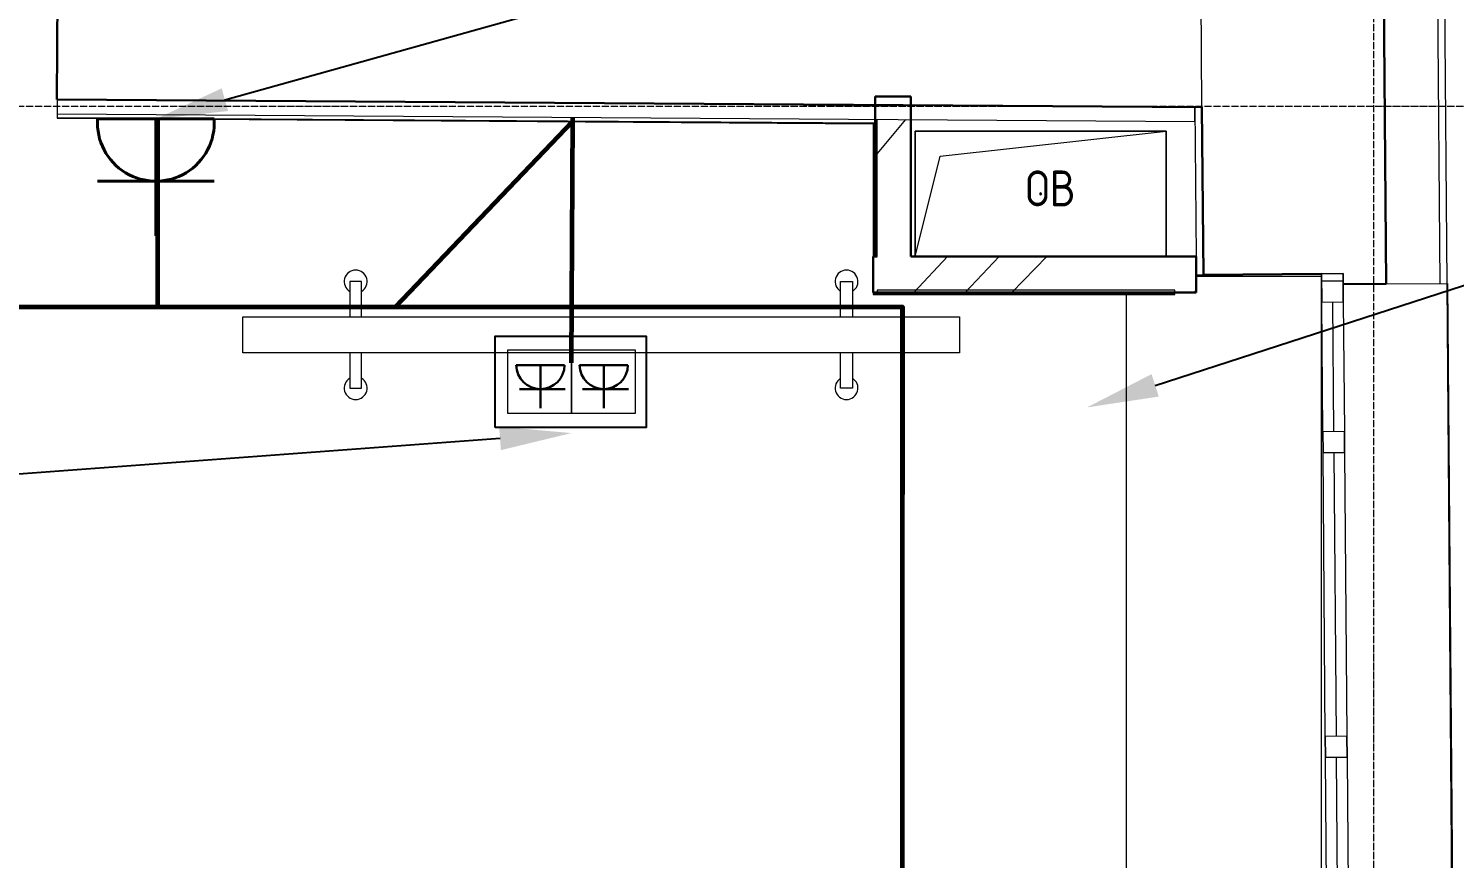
# Model space of a CAD drawing. Header units: millimetres. Extents: x -32 to 417638015, y -35 to 175284279.
# Drawn here: x 417183494 to 417187473, y 175266145 to 175268461 of the extents above; entities that cross this region are included whole.
import ezdxf
from ezdxf import colors
from ezdxf.entities.mleader import LeaderData, LeaderLine
from ezdxf.math import Vec2, Vec3

# ---------------------------------------------------------------- set-up
doc = ezdxf.new("R2010")
doc.units = ezdxf.units.MM
doc.linetypes.add('ADSK_Линия сетки', pattern=[25, 20, -2.5, 0, -2.5])
for name, color, linetype, lineweight in [('_ Окна', 7, 'Continuous', 9), ('_ЭМ_В полу', 26, 'Кабель в трубе', 60), ('_ЭМ_гофра', 5, 'Continuous', 60), ('_ЭМ_ТХобщее_слой', 7, 'Continuous', 30), ('Аннотация', 7, 'Continuous', 18), ('Обобщенные модели', 7, 'Continuous', 18), ('Окна', 7, 'Continuous', 9), ('Оси', 253, 'Continuous', 9), ('Перекрытие', 7, 'Continuous', 18), ('Стены внутренние', 7, 'Continuous', 18), ('Стены наружные', 7, 'Continuous', 18), ('Стены несущие', 7, 'Continuous', 30), ('Стены отделка', 7, 'Continuous', 30), ('Стены штриховка', 7, 'Continuous', 9), ('ТХ', 5, 'Continuous', 0), ('ШТРИХОВКА', 252, 'Continuous', 15), ('Электро', 250, 'Continuous', 25), ('ЭМ', 5, 'Continuous', 40), ('ЭОМ_Кабель для СУП', 150, 'Continuous', 9)]:
    doc.layers.add(name, color=color, linetype=linetype, lineweight=lineweight)
for name, color, linetype in [('_ЭМ_Надписи', 7, 'Continuous'), ('ВНУТРЯНКА', 1, 'Continuous'), ('ЭОМ_Лотки рабочие', 5, 'Continuous')]:
    doc.layers.add(name, color=color, linetype=linetype)
doc.layers.add('PDF _ЭОМ _розетки', color=7, linetype='Continuous', true_color=0xeb0000)
doc.styles.add('GOST Common_4', font='GOST_Common.ttf', dxfattribs={"width": 0.9, "height": 199.9999999999999})
doc.styles.add('ЭОМ', font='isocpeur.ttf', dxfattribs={"width": 0.85, "height": 250})
doc.linetypes.add('Кабель в трубе', pattern='A,8,[133,ltypeshp.shx,S=1,R=0,X=10,Y=1.3],-3,[130,ltypeshp.shx,S=1.5,R=-45,X=-1.5,Y=0],8', length=19)
pattern_1 = [(45, (507.3426762534655, 158.9018102923892), (-381.6608851454391, 381.6608851454391), []), (45, (642.280676253431, 158.9018102923892), (0, 763.3217702908781), []), (45, (372.4046762534417, 158.9018102923892), (0, 763.3217702908781), [])]

# ---------------------------------------------------------------- blocks, each defined once
blk = doc.blocks.new('ТХ 3 этаж')
at = {"layer": 'ТХ', "color": 8, "linetype": 'Continuous', "lineweight": 5, "ltscale": 100}
for points in [[(60042.7851004689, 35997.11720829771), (60042.7851004689, 36095.74734528398), (60009.90838814012, 36095.74734528398), (60009.90838814012, 35997.11720829771)], [(61379.77140183878, 35997.11720829771), (61379.77140183878, 36095.74734528398), (61412.64811416755, 36095.74734528398), (61412.64811416755, 35997.11720829771)], [(60009.90838814012, 35897.11720829771), (60009.90838814012, 35798.48707131098), (60042.7851004689, 35798.48707131098), (60042.7851004689, 35897.11720829771)], [(61412.64811416755, 35897.11720829771), (61412.64811416755, 35798.48707131098), (61379.77140183878, 35798.48707131098), (61379.77140183878, 35897.11720829771)]]:
    blk.add_lwpolyline(points, dxfattribs=at)
at = {"layer": 'ТХ', "color": 8}
blk.add_lwpolyline([(61711.27825115384, 35897.11720829771), (59711.27825115382, 35897.11720829771), (59711.27825115382, 35997.11720829771), (61711.27825115384, 35997.11720829771)], close=True, dxfattribs=at)
for centre, start, end in [((60026.34674430451, 36095.74734528398), 300.9637565320735, 239.0362434679265), ((61396.20975800316, 36095.74734528398), 300.9637565320735, 239.0362434679265), ((60026.34674430451, 35798.48707131145), 120.9637565320735, 59.03624346792648), ((61396.20975800316, 35798.48707131145), 120.9637565320735, 59.03624346792648)]:
    blk.add_arc(centre, 31.95042134147634, start, end, dxfattribs=at)
blk = doc.blocks.new('План 3 этажа')
at = {"layer": 'Стены внутренние', "lineweight": 9}
h = blk.add_hatch(dxfattribs=at)
h.set_pattern_fill('FP_1', color=8, style=0, pattern_type=2)
h.set_pattern_definition(pattern_1)
h.paths.add_polyline_path([(54489.60819975153, 36283.90181029183), (54565.23716184875, 36283.90181029183), (54565.23716184875, 36665.95607033429), (54465.23716184875, 36666.57999474272), (54466.18008943408, 36660.70055464219), (54471.23716184875, 36283.90181029183)])
h = blk.add_hatch(dxfattribs=at)
h.set_pattern_fill('FP_1', color=8, style=0, pattern_type=2)
h.set_pattern_definition(pattern_1)
h.paths.add_polyline_path([(55178.91897631128, 36183.90181029183), (55361.44400797162, 36183.90181029183), (55360.63523640105, 36283.90181029183), (54459.23716184875, 36283.90181029183), (54459.23716184875, 36183.90181029183), (55165.23716184875, 36183.90181029183)])
at = {"layer": '_ Окна', "color": 8, "lineweight": 18}
for p, q in [((55711.03279274531, 36236.16155902117), (55771.03083050722, 36236.64680609348)), ((55711.67978884173, 36156.16417533863), (55711.03279274531, 36236.16155902117)), ((55771.03083050722, 36236.64680609348), (55771.67782660363, 36156.64942241094)), ((55771.67782660363, 36156.64942241094), (55711.67978884173, 36156.16417533863)), ((55714.5912712756, 35796.17594876721), (55774.58930903751, 35796.66119583952)), ((55715.07651834792, 35736.1779110053), (55714.5912712756, 35796.17594876721)), ((55774.58930903751, 35796.66119583952), (55775.07455610982, 35736.66315807762)), ((55775.07455610982, 35736.66315807762), (55715.07651834792, 35736.1779110053)), ((55721.46560480003, 34946.20374714024), (55781.46364256193, 34946.68899421255)), ((55721.95085187235, 34886.20570937834), (55721.46560480003, 34946.20374714024)), ((55781.46364256193, 34946.68899421255), (55781.94888963424, 34886.69095645065)), ((55781.94888963424, 34886.69095645065), (55721.95085187235, 34886.20570937834))]:
    blk.add_line(p, q, dxfattribs=at)
at = {"layer": '_ Окна', "color": 8}
for p, q in [((55711.19454176942, 36216.16221310054), (55771.19257953132, 36216.64746017285)), ((55741.67880772267, 36156.40679887478), (55744.59029015654, 35796.41857230337)), ((55745.07553722885, 35736.42053454146), (55751.46462368096, 34946.44637067639)), ((55751.94987075328, 34886.44833291449), (55754.86135318715, 34526.46010634307))]:
    blk.add_line(p, q, dxfattribs=at)
at = {"layer": 'Обобщенные модели', "color": 8}
for p, q in [((54576.90802929195, 36283.90181029179), (54576.90802929195, 36633.90181029179)), ((54576.90802929195, 36633.90181029179), (55276.90802929195, 36633.90181029179)), ((55276.90802929195, 36633.90181029179), (54576.90802929195, 36633.90181029179)), ((54576.90802929195, 36633.90181029179), (54576.90802929195, 36283.90181029179)), ((54646.90802929195, 36563.90181029179), (55276.90802929195, 36633.90181029179)), ((55276.90802929195, 36633.90181029179), (55276.90802929195, 36283.90181029179)), ((55276.90802929195, 36283.90181029179), (55276.90802929195, 36633.90181029179)), ((54576.90802929195, 36283.90181029179), (54646.90802929195, 36563.90181029179))]:
    blk.add_line(p, q, dxfattribs=at)
for radius, start, end in [(2.500000000000002, 0, 180), (2.500000000000002, 180, 0), (2.499999999999999, 59.99999999993758, 164.9999999998312), (2.500000000000002, 195.0000000001688, 270), (2.499999999999998, 300.0000000000624, 0)]:
    blk.add_arc((54926.90802929195, 36458.90181029179), radius, start, end, dxfattribs=at)
at = {"layer": 'Окна', "color": 8}
for p, q in [((55771.03083050722, 36236.64680609348), (55711.03279274531, 36236.16155902117)), ((55711.03279274531, 36236.16155902117), (55711.67978884173, 36156.16417533863)), ((55771.67782660363, 36156.64942241094), (55771.03083050722, 36236.64680609348)), ((55714.59127127552, 35796.17594876721), (55711.67978884164, 36156.16417533863)), ((55771.67782660363, 36156.64942241094), (55774.5893090375, 35796.66119583952)), ((55714.5912712756, 35796.17594876721), (55715.07651834792, 35736.1779110053)), ((55775.07455610982, 35736.66315807762), (55774.58930903751, 35796.66119583952)), ((55721.46560479994, 34946.20374714024), (55715.07651834783, 35736.1779110053)), ((55775.07455610982, 35736.66315807762), (55781.46364256192, 34946.68899421255)), ((55721.46560480003, 34946.20374714024), (55721.95085187235, 34886.20570937834)), ((55781.94888963424, 34886.69095645065), (55781.46364256193, 34946.68899421255)), ((55724.86233430612, 34526.21748280691), (55721.95085187225, 34886.20570937834)), ((55781.94888963424, 34886.69095645065), (55784.86037206811, 34526.70272987922))]:
    blk.add_line(p, q, dxfattribs=at)
at = {"layer": 'Оси', "color": 8, "linetype": 'ADSK_Линия сетки'}
for p, q in [((55856.9080292919, -3523.687778418695), (55856.90802929195, 43515.24606842787)), ((-10051.77423916379, 36703.901810292), (56512.19555426511, 36703.90181029179))]:
    blk.add_line(p, q, dxfattribs=at)
at = {"layer": 'Перекрытие', "color": 8}
for p, q in [((55710.37175431714, 36228.69578502268), (55361.08172703866, 36228.69578502268)), ((55710.37175431714, 34445.90499869501), (55710.37175431714, 36228.69578502268)), ((55165.23716184869, 36177.90181029179), (55165.23716184869, 34455.14354130843))]:
    blk.add_line(p, q, dxfattribs=at)
at = {"layer": 'Стены наружные', "color": 8}
for p, q in [((56061.26396989153, 36208.99314806203), (56075.25526047655, 34479.04972592715)), ((56061.28268668789, 36208.99330930194), (56062.28265414323, 36209.00137702686)), ((56075.23984987888, 34479.04972592714), (56061.28268668789, 36208.99330930194)), ((56062.28265414323, 36209.00137702686), (56076.23981826019, 34479.05767888681))]:
    blk.add_line(p, q, dxfattribs=at)
at = {"layer": 'Стены несущие', "color": 8}
for p, q in [((55831.01532978809, 43657.70702969346), (55891.26952956611, 36207.61828135714)), ((52183.90760646306, 37101.77138199972), (52181.38541441254, 36721.77975242446)), ((54465.23716184864, 36730.95739516896), (54465.23716184864, 36283.90181029179)), ((54565.23716184869, 36730.95739516896), (54465.23716184864, 36730.95739516896)), ((54565.23716184869, 36283.90181029179), (54565.23716184869, 36730.95739516896)), ((52181.38541441254, 36721.77975242446), (55377.2660199728, 36700.5671150155)), ((55377.2660199728, 36700.5671150155), (55381.04358505382, 36233.49270012344)), ((54459.23716184869, 36283.90181029179), (54471.23716184864, 36283.90181029179)), ((54459.23716184869, 36283.90181029179), (54459.23716184869, 36183.90181029179)), ((55360.63523640105, 36283.90181029179), (54565.23716184869, 36283.90181029179)), ((55361.44400797162, 36183.90181029179), (55360.63523640105, 36283.90181029179)), ((55381.04358505382, 36233.49270012344), (55711.03279274533, 36236.16155902117)), ((54459.23716184869, 36183.90181029179), (55361.44400797162, 36183.90181029179)), ((55771.27345404337, 36206.64778721253), (55891.26952956617, 36207.61828135715))]:
    blk.add_line(p, q, dxfattribs=at)
at = {"layer": 'Стены отделка', "color": 8, "lineweight": 9}
for p, q in [((56061.26396989153, 36208.99314806203), (55999.64597797446, 43827.70702969343)), ((52182.54415818502, 36721.77206126789), (52182.27866428491, 36681.77294236523)), ((55357.29484784813, 36700.69967354481), (52182.54415818502, 36721.77206126789)), ((55357.02935394814, 36660.70055464215), (55357.29484784813, 36700.69967354481)), ((55377.2660199728, 36700.5671150155), (55357.26667405217, 36700.4053659914)), ((55357.26667405217, 36700.4053659914), (55360.63523640105, 36283.90181029179)), ((52182.27866428491, 36681.77294236523), (55357.02935394814, 36660.70055464215)), ((52182.8241714157, 36681.76932156509), (52182.74452324549, 36669.76958589429)), ((52182.74452324549, 36669.76958589429), (54459.23716184869, 36654.65938033214)), ((54459.23716184869, 36654.65938033214), (54459.23716184869, 36283.90181029179)), ((54471.23716184864, 36283.90181029179), (54471.23716184864, 36666.57999474269)), ((55361.04423913319, 36233.33095109933), (55381.04358505382, 36233.49270012344)), ((54459.23716184869, 36183.90181029179), (54459.23716184869, 36179.90181029179)), ((54461.23716184869, 36177.90181029179), (55301.4905719636, 36177.90181029179)), ((55301.39351937512, 36189.90181029179), (54471.23716184864, 36189.90181029179)), ((54471.23716184864, 36189.90181029179), (54471.23716184864, 36183.90181029179)), ((55301.4905719636, 36177.90181029179), (55301.39351937512, 36189.90181029179)), ((55891.26952956611, 36207.61828135714), (56061.26396989153, 36208.99314806203))]:
    blk.add_line(p, q, dxfattribs=at)
at = {"layer": 'Стены штриховка', "color": 8}
for p, q in [((55981.02023554366, 43657.70702969346), (56041.2646239709, 36208.83139903792)), ((55377.2660199728, 36700.5671150155), (55374.19245530997, 37080.59588639072)), ((52182.75779794052, 36671.76954183942), (54461.23716184869, 36656.64614940056)), ((54461.23716184869, 36656.64614940056), (54461.23716184869, 36283.90181029179)), ((54459.23716184869, 36179.90181029179), (55301.47439653217, 36179.90181029178)), ((54459.23716184869, 36179.90181029179), (54459.23716184869, 36177.90181029179)), ((54459.23716184869, 36177.90181029179), (54461.23716184869, 36177.90181029179)), ((54461.23716184869, 36183.90181029179), (54461.23716184869, 36177.90181029179))]:
    blk.add_line(p, q, dxfattribs=at)
at = {"layer": 'ЭОМ_Лотки рабочие'}
blk.add_blockref('ТХ 3 этаж', (-7010.895253870607, 118.5421783487909), dxfattribs=at)
at = {"layer": 'Аннотация', "color": 8, "lineweight": 9, "insert": (54884.82320615486, 36524.18314252828), "char_height": 100, "width": 156.348, "attachment_point": 1, "line_spacing_factor": 1.022765581104984, "style": 'GOST Common_4'}
blk.add_mtext('\\pxt3.6,7.2,10.8,14.4,18,21.6,25.2,28.8,32.4,36,39.6,43.2,46.8,50.4,54,57.6,61.2,64.8,68.4,72,75.6,79.2,82.8,86.4,90,93.6,97.2,100.8,104.4,108,111.6,115.2;{ОВ}', dxfattribs=at)
blk = doc.blocks.new('_ЭМ_ТХ2_3 этаж_нов')
at = {"layer": 'ТХ', "color": 8, "linetype": 'Continuous', "lineweight": 5, "ltscale": 100}
for points in [[(59024.98181730659, 35961.75757635449), (59024.98181730659, 36060.38771334075), (58992.10510497783, 36060.38771334075), (58992.10510497783, 35961.75757635449)], [(60361.96811867648, 35961.75757635449), (60361.96811867648, 36060.38771334075), (60394.84483100525, 36060.38771334075), (60394.84483100525, 35961.75757635449)], [(58992.10510497783, 35861.75757635449), (58992.10510497783, 35763.12743936776), (59024.98181730659, 35763.12743936776), (59024.98181730659, 35861.75757635449)], [(60394.84483100525, 35861.75757635449), (60394.84483100525, 35763.12743936776), (60361.96811867648, 35763.12743936776), (60361.96811867648, 35861.75757635449)]]:
    blk.add_lwpolyline(points, dxfattribs=at)
at = {"layer": 'ТХ', "color": 8}
blk.add_lwpolyline([(60693.47496799154, 35861.75757635449), (58693.47496799153, 35861.75757635449), (58693.47496799153, 35961.75757635449), (60693.47496799154, 35961.75757635449)], close=True, dxfattribs=at)
for centre, start, end in [((59008.54346114221, 36060.38771334075), 300.963756532288, 239.036243467712), ((60378.40647484086, 36060.38771334075), 300.963756532288, 239.036243467712), ((59008.54346114221, 35763.12743936823), 120.963756532288, 59.036243467712), ((60378.40647484086, 35763.12743936823), 120.963756532288, 59.036243467712)]:
    blk.add_arc(centre, 31.95042134147634, start, end, dxfattribs=at)
blk = doc.blocks.new('Люк на 2 места')
at = {"layer": 'PDF _ЭОМ _розетки', "color": 3, "linetype": 'Continuous', "lineweight": 25, "transparency": 33554687}
blk.add_lwpolyline([(0, 254.611537267454), (0, 0), (-421.6430145604536, 0), (-421.6430145604536, 254.611537267454)], close=True, dxfattribs=at)
at = {"layer": 'PDF _ЭОМ _розетки', "color": 7, "linetype": 'Continuous', "lineweight": 20, "transparency": 33554687}
for points in [[(-213.3615254405886, 215.0589038403705), (-213.3615254405886, 37.25763264019042), (-391.1627966398373, 37.25763264019042), (-391.1627966398373, 215.0589038403705)], [(-35.56025424040854, 215.0589038403705), (-35.56025424040854, 37.25763264019042), (-213.3615254405886, 37.25763264019042), (-213.3615254405886, 215.0589038403705)]]:
    blk.add_lwpolyline(points, close=True, dxfattribs=at)
at = {"layer": 'ВНУТРЯНКА', "color": 5, "lineweight": 30, "ltscale": 100, "transparency": 33554687}
for p, q in [((-244.3192684613168, 147.1595522398129), (-372.1882726578042, 147.1595522398129)), ((-67.62614537868649, 147.1595522398129), (-195.4951495751739, 147.1595522398129))]:
    blk.add_line(p, q, dxfattribs=at)
at = {"layer": 'Электро', "color": 5, "lineweight": 30, "transparency": 33554687}
for p, q in [((-303.1640448067337, 80.04207369033247), (-303.1640448067337, 200.1038587875664)), ((-126.4709217250347, 80.04207369033247), (-126.4709217250347, 200.1038587875664)), ((-370.4317668490112, 80.04207369033247), (-235.8956041466445, 80.04207369033247)), ((-193.7386437673122, 80.04207369033247), (-59.20248106401414, 80.04207369033247))]:
    blk.add_line(p, q, dxfattribs=at)
at = {"layer": 'Электро', "color": 5, "lineweight": 30, "transparency": 33554687, "extrusion": (0, 0, -1)}
for centre in [(-303.1636854978278, 79.8925407603383), (-126.4705624161288, 79.8925407603383)]:
    blk.add_ellipse(centre, major_axis=(-47.56583400309035, -47.56583400309081), ratio=0.9999999999999749, start_param=0.7876211000824064, end_param=3.924767880302308, dxfattribs=at)
blk = doc.blocks.new('1м розетка IP20')
at = {"layer": 'ЭМ', "color": 5}
for p, q in [((-10.46755168188247, 162.7321568910265), (-10.46755168192612, -162.7321568912412)), ((163.0684657593665, 162.7321568816078), (163.0684657593374, -162.7321569010965)), ((-10.46755168189702, -1.091393642127514e-10), (315.4856732268672, -3.637978807091713e-11))]:
    blk.add_line(p, q, dxfattribs=at)
blk.add_arc((0, 0), 163.0684657580474, 266.3195877734414, 93.6804122265587, dxfattribs=at)

msp = doc.modelspace()

# ---------------------------------------------------------------- linework, layer by layer
at = {"layer": '_ЭМ_В полу', "linetype": 'ByBlock'}
msp.add_lwpolyline([(417185009.3847675, 175267528.4596007), (417185013.1381055, 175268212.8829111)], dxfattribs=at)
at = {"layer": '_ЭМ_гофра', "linetype": 'ByBlock'}
for points in [[(417180042.9009197, 175265117.8542951), (417181452.9131488, 175265117.8542951), (417181452.9131488, 175264024.4282368), (417181452.9131488, 175267684.2140859), (417184517.9306836, 175267684.2140859), (417185013.071732, 175268202.8831314)], [(417183854.5696687, 175268208.5726375), (417183854.5696687, 175267684.2140859)], [(417184517.9306836, 175267684.2140859), (417185933.2616897, 175267684.2140859), (417185933.2616897, 175267684.2140859)], [(417185933.2616897, 175265715.7143097), (417185933.2616897, 175267684.2140859), (417185933.2616897, 175267626.703907), (417185933.2616897, 175267160.8979052)]]:
    msp.add_lwpolyline(points, dxfattribs=at)

# ---------------------------------------------------------------- block references
at = {"layer": '_ЭМ_ТХобщее_слой', "lineweight": 50}
msp.add_blockref('_ЭМ_ТХ2_3 этаж_нов', (417125398.491967, 175231694.5649611), dxfattribs=at)
at = {"layer": 'ШТРИХОВКА'}
msp.add_blockref('План 3 этажа', (417131391.5839376, 175231540.6631508), dxfattribs=at)
at = {"layer": 'ЭМ', "rotation": 269.9999999999999}
msp.add_blockref('1м розетка IP20', (417183849.5068507, 175268198.1386902), dxfattribs=at)
at = {"layer": 'ЭОМ_Кабель для СУП', "color": 217, "linetype": 'ByBlock', "lineweight": 40, "true_color": 0x93278f, "transparency": 33554687, "rotation": 180}
msp.add_blockref('Люк на 2 места', (417184796.2231232, 175267602.1656589), dxfattribs=at)

# ---------------------------------------------------------------- leaders
at = {"layer": '_ЭМ_Надписи', "color": 7, "ltscale": 5}
ml = msp.add_multileader_mtext('Standard', dxfattribs=at)
ml.set_content('{\\fGOST Common|b0|i0|c204|p34;\\W0.9;\\C256;3ЩРС-2\\fISOCPEUR|b0|i0|c204|p34;\\W0.85; Гр.2 Резерв\\P\\fGOST Common|b0|i0|c0|p34;\\W0.9;h=\\fGOST Common|b0|i0|c204|p34;1\\fGOST Common|b0|i0|c0|p34;.\\fGOST Common|b0|i0|c204|p34;8м}', color=1, style='ЭОМ')
ml.set_leader_properties()
ml.build(insert=Vec2(0, 0))
ml.multileader.update_dxf_attribs({"text_left_attachment_type": 6, "text_right_attachment_type": 6, "dogleg_length": 0, "arrow_head_size": 200})
ctx = ml.context
ctx.base_point, ctx.char_height, ctx.arrow_head_size, ctx.landing_gap_size, ctx.plane_origin = Vec3(417189100.2263292, 175269674.7456415), 250, 200, 0, Vec3(417157296.9034081, 175284135.4121468)
ctx.left_attachment, ctx.right_attachment = 6, 6
notes = []
notes.append((ctx, [(0, (1, 1, 0), (417189100.2263292, 175269674.7456415), (1, 0), 0, [(0, [(417183849.5068507, 175268208.6062419)], 0, [])])]))
ctx.mtext.insert, ctx.mtext.width, ctx.mtext.defined_height, ctx.mtext.flow_direction = Vec3(417189100.2263292, 175269974.7456415), 2273.287500041229, 545.6159617257083, 5
ml = msp.add_multileader_mtext('Standard', dxfattribs=at)
ml.set_content('{\\fGOST Common|b0|i0|c0|p34;\\W0.9;\\C256;3\\fGOST Common|b0|i0|c204|p34;ЩРС\\fGOST Common|b0|i0|c0|p34;-2\\fISOCPEUR|b0|i0|c204|p34;\\W0.85; Гр.2\\P\\W1;\\C0;Раб.место учителя, ноутбук}', color=1, style='ЭОМ')
ml.set_leader_properties()
ml.build(insert=Vec2(0, 0))
ml.multileader.update_dxf_attribs({"text_left_attachment_type": 6, "text_right_attachment_type": 6, "dogleg_length": 0, "arrow_head_size": 200})
ctx = ml.context
ctx.base_point, ctx.char_height, ctx.arrow_head_size, ctx.landing_gap_size, ctx.plane_origin = Vec3(417190477.2296618, 175268708.8418771), 250, 200, 0, Vec3(417163836.8588513, 175275912.6765218)
ctx.left_attachment, ctx.right_attachment = 6, 6
notes.append((ctx, [(0, (1, 1, 0), (417190477.2296618, 175268708.8418771), (1, 0), 0, [(0, [(417186447.986477, 175267403.7845551)], 0, [])])]))
ctx.mtext.insert, ctx.mtext.width, ctx.mtext.defined_height, ctx.mtext.flow_direction = Vec3(417190477.2296618, 175269033.8418771), 2073.809115969734, 545.6159617257083, 5
ml = msp.add_multileader_mtext('Standard', dxfattribs=at)
ml.set_content('{\\fGOST Common|b0|i0|c204|p34;\\W0.9;\\C256;3ЩРС-2\\fISOCPEUR|b0|i0|c204|p34;\\W0.85; Гр.2 Интер.у-во}', color=1, style='ЭОМ')
ml.set_leader_properties()
ml.build(insert=Vec2(0, 0))
ml.multileader.update_dxf_attribs({"text_left_attachment_type": 6, "text_right_attachment_type": 6, "dogleg_length": 0, "arrow_head_size": 200})
ctx = ml.context
ctx.base_point, ctx.char_height, ctx.arrow_head_size, ctx.landing_gap_size, ctx.plane_origin = Vec3(417174858.3139394, 175266699.9577622), 250, 200, 0, Vec3(417154822.0371967, 175281760.7040143)
ctx.left_attachment, ctx.right_attachment = 6, 6
notes.append((ctx, [(1, (1, 1, 0), (417176509.5639394, 175266699.9577622), (-1, 0), 0, [(0, [(417185009.3847675, 175267332.2276919)], 0, [])])]))
ctx.mtext.insert, ctx.mtext.width, ctx.mtext.defined_height, ctx.mtext.flow_direction = Vec3(417174858.3139394, 175267024.9577622), 2273.287500041229, 545.6159617257083, 5
for ctx, leaders in notes:
    for number, flags, end, landing, length, lines in leaders:
        leader = LeaderData()
        leader.index, (leader.has_last_leader_line, leader.has_dogleg_vector, leader.attachment_direction) = number, flags
        leader.last_leader_point, leader.dogleg_vector, leader.dogleg_length = Vec3(end), Vec3(landing), length
        for number, points, colour, breaks in lines:
            line = LeaderLine()
            line.index, line.vertices, line.color, line.breaks = number, Vec3.list(points), colors.encode_raw_color(colour), breaks
            leader.lines.append(line)
        ctx.leaders.append(leader)

doc.saveas('drawing.dxf')
